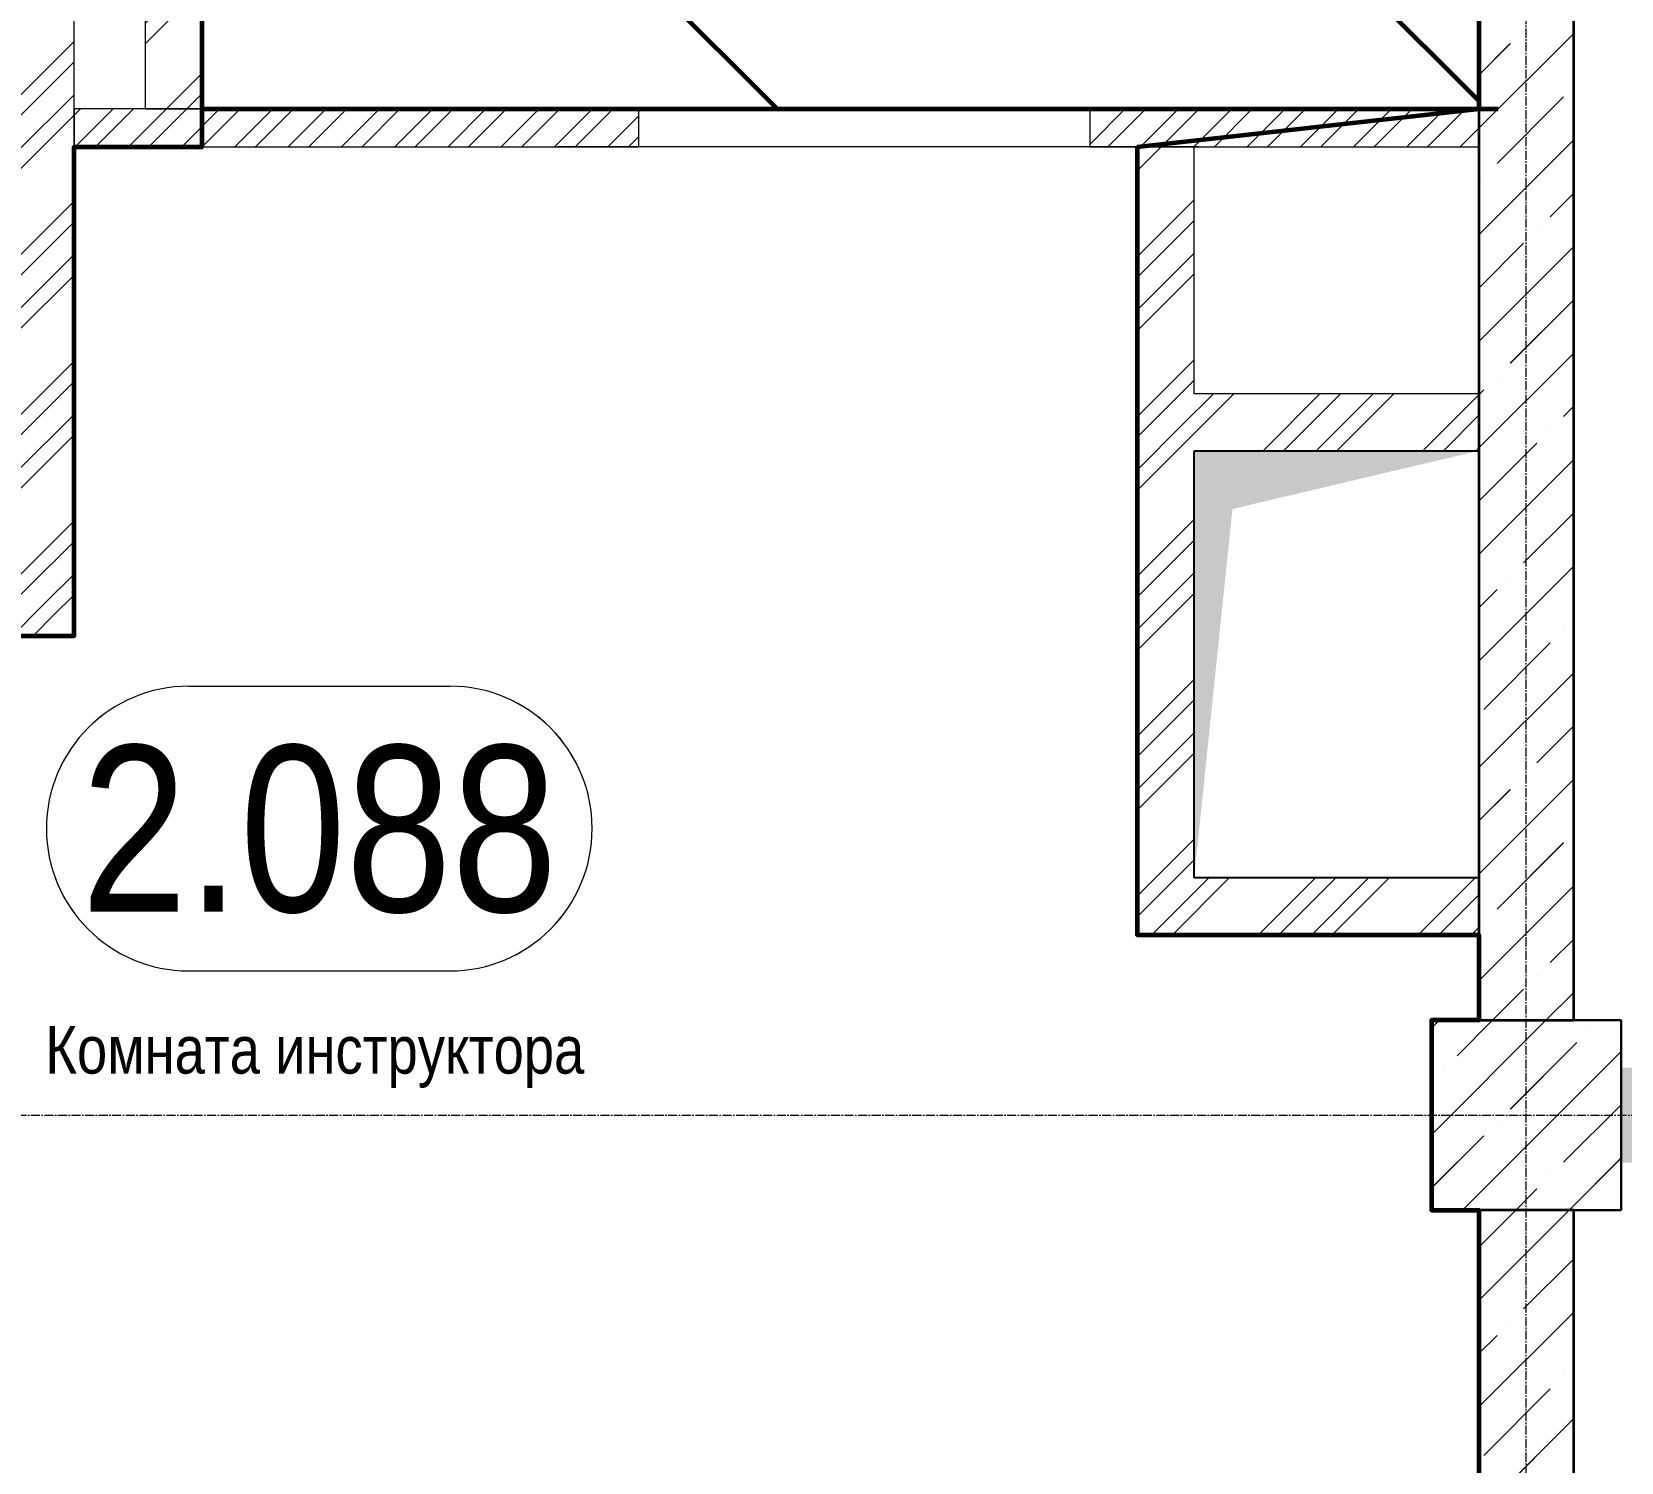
# Model space of a CAD drawing. Header units: millimetres. Extents: x 470010 to 1231400, y -134005 to 421770.
# Drawn here: x 697324 to 700674, y -15443 to -12429 of the extents above; entities that cross this region are included whole.
import ezdxf
from ezdxf.enums import TextEntityAlignment as Align

# ---------------------------------------------------------------- set-up
doc = ezdxf.new("R2010")
doc.units = ezdxf.units.MM
doc.linetypes.add('CENTER2', pattern=[28.575, 19.05, -3.175, 3.175, -3.175])
doc.linetypes.add('HIDDEN2', pattern=[4.7625, 3.175, -1.5875])
doc.layers.get('Defpoints').update_dxf_attribs({"color": 140})
for name, color, linetype, lineweight in [('0) шп потолок', 3, 'Continuous', 60), ('АР_Area', 5, 'Continuous', 5), ('АР_Колонны', 70, 'Continuous', 30), ('АР_Стены ЖБ', 7, 'Continuous', 35), ('АР_Стены кирпич', 32, 'Continuous', 20), ('АР_Стены ПЕНОблок', 52, 'Continuous', 20), ('АР_Штриховка', 8, 'Continuous', 0)]:
    doc.layers.add(name, color=color, linetype=linetype, lineweight=lineweight)
doc.layers.add('РД_Оси_100', color=7, linetype='Continuous', lineweight=0, true_color=0x525252)
doc.layers.add('РД_Проем', color=230, linetype='Continuous', lineweight=0, plot=False)
doc.layers.add('РД_проем_инж перемыч_подсчет', color=50, linetype='Continuous', plot=False)
doc.styles.add('style1', font='ARIALN.TTF')
pattern_1 = [(45, (602274.53, -216024.5), (-168.3798, 168.3798), []), (45, (602386.78, -216024.5), (-168.3798, 168.3798), [])]
pattern_2 = [(45, (602274.53, -216024.5), (-168.3798, 168.3798), []), (45, (602386.78, -216024.5), (-168.3798, 168.3798), [])]
pattern_3 = [(45, (-63444.08, -115658.25), (-168.3798, 168.3798), []), (45, (-63331.83, -115658.25), (-168.3798, 168.3798), [])]
pattern_4 = [(45, (-63444.08, -115658.25), (-168.3798, 168.3798), []), (45, (-63331.83, -115658.25), (-168.3798, 168.3798), [])]

# ---------------------------------------------------------------- blocks, each defined once
blk = doc.blocks.new('СОШ_2200_АР_ОСИ_М100_28.05.24')
at = {"layer": 'РД_Оси_100', "color": 251, "linetype": 'CENTER2', "true_color": 0x636466}
for p, q in [((27600, -6155), (27600, 139938.679)), ((-5954.958, 78900), (119910, 78900))]:
    blk.add_line(p, q, dxfattribs=at)
blk = doc.blocks.new('MOK-МаркаПом_овал_ареал')
for p, q in [((-2.75, 3), (2.75, 3)), ((-2.75, -3), (2.75, -3))]:
    blk.add_line(p, q)
for centre, radius, start, end in [((-2.75, 0), 3, 90, 270), ((2.75, 0), 3, 270, 90), ((-3.75, 0), 3.5, 0, 0.001)]:
    blk.add_arc(centre, radius, start, end)
at = {"color": 0, "style": 'style1'}
blk.add_attdef('АР-ПОМЕЩЕНИЕ:НОМЕР', text='', height=3.5, dxfattribs=at).set_placement((0, 0), align=Align.MIDDLE)
at = {"layer": 'Defpoints', "color": 2, "style": 'style1'}
blk.add_attdef('АР-ПОМЕЩЕНИЕ:НАИМЕНОВАНИЕ', text='', height=1, dxfattribs=at).set_placement((-0.094, -4.814), align=Align.MIDDLE)
blk = doc.blocks.new('A$C9108343f')
at = {"layer": 'АР_Штриховка', "linetype": 'Continuous', "lineweight": 0, "true_color": 0x000000}
h = blk.add_hatch(dxfattribs=at)
h.set_pattern_fill('ANSI32', color=18, scale=25, style=0)
h.set_pattern_definition(pattern_4)
h.paths.add_polyline_path([(31965, 90035), (31925, 90065), (31845, 90035), (31845, 87775), (31965, 87775)], flags=0)
h = blk.add_hatch(dxfattribs=at)
h.set_pattern_fill('ANSI32', color=18, scale=25, angle=-360, style=0)
h.set_pattern_definition(pattern_3)
h.paths.add_polyline_path([(31695, 89605), (31575, 89485), (31575, 86785), (31695, 86665)], flags=0)
at = {"layer": 'АР_Штриховка', "linetype": 'Continuous', "lineweight": 0, "ltscale": 0.5, "true_color": 0x000000}
h = blk.add_hatch(dxfattribs=at)
h.set_pattern_fill('ANSI31', color=18, scale=25, angle=360, style=0)
h.set_pattern_definition([(45, (-63444.08, -115658.25), (-56.1266, 56.1266), [])])
h.paths.add_polyline_path([(34655, 87695), (34655, 87775), (34055, 87775), (34055, 87695)], flags=0)
h.paths.add_polyline_path([(34055, 87695), (34055, 87775), (33835, 87775), (33835, 87695)], flags=0)
h.paths.add_polyline_path([(32885, 87695), (32885, 87775), (31965, 87775), (31965, 87695)], flags=0)
h.paths.add_polyline_path([(31965, 87695), (31965, 87775), (31695, 87775), (31695, 87695)], flags=0)
at = {"layer": 'АР_Штриховка', "linetype": 'Continuous', "lineweight": 0, "true_color": 0x000000}
h = blk.add_hatch(dxfattribs=at)
h.set_pattern_fill('ANSI32', color=18, scale=25, style=0)
h.set_pattern_definition(pattern_4)
h.paths.add_polyline_path([(33935, 86035), (34055, 86155), (34055, 87055), (34025, 87095), (33935, 87055)], flags=0)
h.paths.add_polyline_path([(33935, 87055), (34025, 87095), (34055, 87175), (34055, 87695), (33935, 87695)], flags=0)
h = blk.add_hatch(dxfattribs=at)
h.set_pattern_fill('ANSI32', color=18, scale=25, style=0)
h.set_pattern_definition([(45, (-63444.08, -115658.25), (-168.3798, 168.3798), []), (45, (-63331.83, -115658.25), (-168.3798, 168.3798), [])])
h.paths.add_polyline_path([(34055, 87175), (34025, 87095), (34055, 87055), (34655, 87055), (34655, 87175)], flags=0)
h = blk.add_hatch(dxfattribs=at)
h.set_pattern_fill('ANSI32', color=18, scale=25, angle=360, style=0)
h.set_pattern_definition(pattern_3)
h.paths.add_polyline_path([(31695, 86665), (31575, 86785), (31155, 86785), (31275, 86665)], flags=0)
h = blk.add_hatch(dxfattribs=at)
h.set_pattern_fill('ANSI32', color=18, scale=25, angle=360, style=0)
h.set_pattern_definition(pattern_3)
h.paths.add_polyline_path([(34655, 86035), (34655, 86155), (34055, 86155), (33935, 86035)], flags=0)
h = blk.add_hatch(dxfattribs=at)
h.set_pattern_fill('AR-CONC', color=18, angle=-315, style=0)
h.set_pattern_definition([(95, (-63444.08, -115658.25), (140.09465, 117.55338), [19.05, -209.55]), (40, (-63444.08, -115658.25), (-160.01845, 110.17673), [15.24, -167.64058]), (145.451445, (-63432.4, -115648.45), (-19.9238, 227.7301), [16.19001, -178.09024]), (91.1842, (-63480, -115622.33), (221.41024, 161.95341), [28.575, -314.325]), (141.63556, (-63461.55, -115608.83), (-7.08662, 342.82676), [24.28502, -267.1356]), (36.18415, (-63480, -115622.33), (-7.08662, 342.82676), [22.85997, -251.45973]), (66, (-63453.06, -115613.35), (179.51998, 34.89515), [19.05, -209.55]), (11, (-63453.06, -115613.35), (-86.53993, 173.9412), [15.24, -167.64]), (116.451445, (-63438.1, -115610.44), (92.98005, 208.83634), [16.19001, -178.08994]), (82.5, (-63444.08, -115658.25), (-57.60547, 61.973414), [0, -165.608, 0, -170.18, 0, -168.275]), (52.5, (-63444.08, -115658.25), (-23.589727, 118.087), [0, -97.028, 0, -161.798, 0, -64.135]), (12.5, (-63484.135, -115698.3), (99.927863, 91.826196), [0, -63.5, 0, -198.12, 0, -262.89]), (2.5, (-63502.1, -115716.26), (86.763904, 122.72239), [0, -82.55, 0, -131.572, 0, -186.69])])
h.paths.add_polyline_path([(34955, 85755), (34955, 85555), (40505, 85555), (40505, 85755)], flags=0)
at = {"color": 18, "linetype": 'Continuous', "true_color": 0x000000}
for p, q in [((34055, 86155), (34055, 87055)), ((34055, 87055), (34655, 87055)), ((34655, 87055), (34655, 86155)), ((34655, 86155), (34055, 86155))]:
    blk.add_line(p, q, dxfattribs=at)
blk.add_lwpolyline([(33935, 87695), (34655, 87775)])
blk.add_solid([(34055, 86155), (34055, 87055), (34135.7, 86932.1), (34655, 87055)], dxfattribs=at)
at = {"layer": '0) шп потолок'}
for points in [[(31275, 85855), (31275, 86665), (31695, 86665), (31695, 87695), (31965, 87695), (31965, 90035), (34555, 90035), (34555, 89705), (34655, 89705), (34655, 87775)], [(31965, 87775), (34695.7, 87775)], [(33935, 87695), (34655, 87775)], [(33935, 87695), (33935, 86035), (34655, 86035), (34655, 85855), (34555, 85855), (34555, 85455), (34655, 85455), (34655, 84875), (33935, 84875), (33935, 83616.6), (33935, 83575), (32535, 83575), (32535, 84375), (31275, 84375), (31275, 85455), (31555, 85455), (31555, 85855), (31275, 85855)]]:
    blk.add_lwpolyline(points, dxfattribs=at)
at = {"layer": 'АР_Колонны', "color": 18, "linetype": 'HIDDEN2', "lineweight": 25, "true_color": 0x000000}
for p, q in [((34555, 85855), (34955, 85855)), ((34555, 85455), (34555, 85855)), ((34955, 85855), (34955, 85455)), ((34955, 85455), (34555, 85455))]:
    blk.add_line(p, q, dxfattribs=at)
at = {"layer": 'АР_Колонны', "color": 18, "linetype": 'Continuous', "lineweight": 15, "true_color": 0x000000}
for p, q in [((34955, 85855), (34555, 85855)), ((34555, 85855), (34555, 85455)), ((34955, 85855), (34555, 85855)), ((34555, 85855), (34555, 85455)), ((34955, 85455), (34955, 85855)), ((34955, 85455), (34955, 85855)), ((34555, 85455), (34955, 85455)), ((34555, 85455), (34955, 85455))]:
    blk.add_line(p, q, dxfattribs=at)
at = {"layer": 'АР_Стены ЖБ', "color": 18, "linetype": 'Continuous', "lineweight": 35, "true_color": 0x000000}
for p, q in [((34655, 89705), (34655, 85855)), ((34855, 85855), (34855, 89705)), ((34655, 85855), (34855, 85855)), ((34855, 85455), (34655, 85455)), ((34655, 85455), (34655, 80155)), ((34855, 80155), (34855, 85455))]:
    blk.add_line(p, q, dxfattribs=at)
at = {"layer": 'АР_Стены ЖБ', "color": 18, "linetype": 'Continuous', "lineweight": 30, "true_color": 0x000000}
for p, q in [((34955, 85855), (34555, 85855)), ((34555, 85855), (34555, 85455)), ((34955, 85455), (34955, 85855)), ((34555, 85455), (34955, 85455))]:
    blk.add_line(p, q, dxfattribs=at)
at = {"layer": 'АР_Стены кирпич', "color": 18, "linetype": 'Continuous', "lineweight": 20, "true_color": 0x000000}
for p, q in [((31845, 90035), (31845, 87775)), ((31965, 87775), (31965, 90035)), ((31695, 86665), (31695, 89605)), ((31845, 87775), (31965, 87775)), ((34055, 87695), (33935, 87695)), ((33935, 87695), (33935, 87055)), ((34055, 87175), (34055, 87695)), ((34655, 87175), (34055, 87175)), ((34655, 87055), (34655, 87175)), ((33935, 87055), (33935, 86035)), ((34055, 86155), (34055, 87055)), ((34055, 87055), (34655, 87055)), ((31275, 86665), (31695, 86665)), ((34655, 86155), (34055, 86155)), ((34655, 86035), (34655, 86155)), ((33935, 86035), (34655, 86035))]:
    blk.add_line(p, q, dxfattribs=at)
at = {"layer": 'АР_Стены ПЕНОблок', "color": 18, "linetype": 'Continuous', "lineweight": 20, "true_color": 0x000000}
for p, q in [((31965, 87775), (31695, 87775)), ((31695, 87775), (31695, 87695)), ((32885, 87775), (31965, 87775)), ((32885, 87695), (32885, 87775)), ((34055, 87775), (33835, 87775)), ((33835, 87775), (33835, 87695)), ((34655, 87775), (34055, 87775)), ((34655, 87695), (34655, 87775)), ((31695, 87695), (31965, 87695)), ((31965, 87695), (32885, 87695)), ((33835, 87695), (34055, 87695)), ((34055, 87695), (34655, 87695))]:
    blk.add_line(p, q, dxfattribs=at)
at = {"layer": 'АР_Штриховка', "color": 18, "linetype": 'Continuous', "lineweight": 5, "true_color": 0x000000}
for p, q in [((34655, 87734.3), (34855, 87934.3)), ((34655, 87846.5), (34721.3, 87912.9)), ((34693.3, 87660.4), (34833.6, 87800.7)), ((34655, 87509.8), (34855, 87709.8)), ((34665.2, 87632.3), (34665.2, 87632.3)), ((34805.5, 87548.1), (34855, 87597.5)), ((34777.5, 87520), (34777.5, 87520)), ((34655, 87397.5), (34749.4, 87492)), ((34655, 87285.3), (34855, 87485.3)), ((34721.3, 87239.4), (34855, 87373)), ((34655, 87060.8), (34855, 87260.8)), ((34655, 87173), (34665.2, 87183.3)), ((34693.3, 87211.3), (34693.3, 87211.3)), ((34833.6, 87127.2), (34855, 87148.5)), ((34805.5, 87099.1), (34805.5, 87099.1)), ((34655, 86948.5), (34777.5, 87071)), ((34655, 86836.3), (34855, 87036.3)), ((34749.4, 86818.5), (34855, 86924)), ((34655, 86611.8), (34855, 86811.8)), ((34721.3, 86790.4), (34721.3, 86790.4)), ((34655, 86724), (34693.3, 86762.3)), ((34833.6, 86678.1), (34833.6, 86678.1)), ((34665.2, 86509.8), (34805.5, 86650.1)), ((34655, 86387.3), (34855, 86587.3)), ((34777.5, 86397.5), (34855, 86475)), ((34655, 86162.7), (34855, 86362.7)), ((34749.4, 86369.4), (34749.4, 86369.4)), ((34655, 86275), (34721.3, 86341.4)), ((34693.3, 86088.8), (34833.6, 86229.1)), ((34655, 85938.2), (34855, 86138.2)), ((34665.2, 86060.8), (34665.2, 86060.8)), ((34805.5, 85976.6), (34855, 86026)), ((34777.5, 85948.5), (34777.5, 85948.5)), ((34684, 85855), (34749.4, 85920.4)), ((34796.2, 85855), (34855, 85913.7)), ((34555, 85838.2), (34571.7, 85855)), ((34555, 85613.7), (34796.2, 85855)), ((34609.1, 85780.1), (34684, 85855)), ((34721.3, 85667.9), (34861.7, 85808.2)), ((34889.7, 85836.2), (34889.7, 85836.2)), ((34620.7, 85455), (34955, 85789.2)), ((34581, 85752.1), (34581, 85752.1)), ((34833.6, 85555.6), (34955, 85677)), ((34693.3, 85639.8), (34693.3, 85639.8)), ((34555, 85501.5), (34665.2, 85611.7)), ((34845.2, 85455), (34955, 85564.7)), ((34805.5, 85527.6), (34805.5, 85527.6)), ((34733, 85455), (34777.5, 85499.5)), ((34655, 85264.7), (34845.2, 85455)), ((34655, 85377), (34733, 85455)), ((34749.4, 85246.9), (34855, 85352.5)), ((34655, 85040.2), (34855, 85240.2)), ((34721.3, 85218.9), (34721.3, 85218.9)), ((34655, 85152.5), (34693.3, 85190.8)), ((34833.6, 85106.6), (34833.6, 85106.6)), ((34665.2, 84938.2), (34805.5, 85078.5)), ((34655, 84815.7), (34855, 85015.7))]:
    blk.add_line(p, q, dxfattribs=at)
at = {"layer": 'РД_Проем', "color": 18, "linetype": 'Continuous', "lineweight": 15, "true_color": 0x000000}
for p, q in [((33835, 87775), (32885, 87775)), ((33835, 87695), (32885, 87695))]:
    blk.add_line(p, q, dxfattribs=at)
at = {"layer": 'РД_проем_инж перемыч_подсчет', "color": 18, "linetype": 'Continuous', "lineweight": 15, "true_color": 0x000000}
for p, q in [((34065, 87775), (32715, 87775)), ((34065, 87695), (32715, 87695))]:
    blk.add_line(p, q, dxfattribs=at)
at = {"layer": 'АР_Area', "color": 18, "linetype": 'Continuous', "lineweight": 15, "true_color": 0x000000, "xscale": 100, "yscale": 100, "zscale": 100}
blk.add_blockref('MOK-МаркаПом_овал_ареал', (32211.6, 86258.9), dxfattribs=at).add_auto_attribs({'АР-ПОМЕЩЕНИЕ:НОМЕР': '2.088', 'АР-ПОМЕЩЕНИЕ:НАИМЕНОВАНИЕ': 'Комната инструктора'})
at = {"layer": 'РД_Оси_100'}
blk.add_blockref('СОШ_2200_АР_ОСИ_М100_28.05.24', (7155, 6755), dxfattribs=at)
at = {"layer": 'Defpoints', "color": 18, "true_color": 0x000000, "style": 'style1'}
for p in [(143949.3, 316089.1), (143975, 281639.5), (143890.4, 273244.7), (143840, 264276.8), (143967.8, 254892.4), (12252, 104178.1), (12382.6, 96023.1)]:
    blk.add_attdef('АР-ПОМЕЩЕНИЕ:НАИМЕНОВАНИЕ', text='', height=100, dxfattribs=at).set_placement(p, align=Align.MIDDLE)
at = {"layer": 'Defpoints', "color": 18, "true_color": 0x000000, "style": 'style1', "flags": 8}
for p in [(143951.3, 279099.1), (143848.3, 269251.1), (143875.3, 260094.2), (144049.7, 250824.7), (163419.3, 238153.4), (155897.5, 237966), (183037.2, 237966), (143342.9, 237876.2)]:
    blk.add_attdef('АР-ПОМЕЩЕНИЕ:НАИМЕНОВАНИЕ', text='', height=100, dxfattribs=at).set_placement(p, align=Align.MIDDLE)

msp = doc.modelspace()

# ---------------------------------------------------------------- hatches: boundary and pattern name
at = {"layer": '0) шп потолок', "true_color": 0xf26722}
h = msp.add_hatch(dxfattribs=at)
h.set_pattern_fill('ANSI31', color=30, scale=333, angle=90)
h.paths.add_polyline_path([(700373.57, -10661.242), (700273.57, -10661.242), (700273.57, -10331.242), (697683.57, -10331.242), (697683.57, -12591.242), (700373.57, -12591.242)])
h.paths.add_polyline_path([(697410.164, -10629.408), (697796.453, -10629.408), (697796.453, -10328.794), (697410.164, -10328.794)], flags=9)
at = {"layer": 'АР_Штриховка', "linetype": 'Continuous', "lineweight": 0, "true_color": 0x000000}
h = msp.add_hatch(dxfattribs=at)
h.set_pattern_fill('ANSI32', color=18, scale=25, style=0)
h.set_pattern_definition(pattern_2)
h.paths.add_polyline_path([(697683.57, -10331.242), (697643.57, -10301.242), (697563.57, -10331.242), (697563.57, -12591.242), (697683.57, -12591.242)], flags=0)
h = msp.add_hatch(dxfattribs=at)
h.set_pattern_fill('ANSI32', color=18, scale=25, angle=-360, style=0)
h.set_pattern_definition(pattern_1)
h.paths.add_polyline_path([(697413.57, -10761.242), (697293.57, -10881.242), (697293.57, -13581.252), (697413.57, -13701.252)], flags=0)
at = {"layer": 'АР_Штриховка', "linetype": 'Continuous', "lineweight": 0, "ltscale": 0.5, "true_color": 0x000000}
h = msp.add_hatch(dxfattribs=at)
h.set_pattern_fill('ANSI31', color=18, scale=25, angle=360, style=0)
h.set_pattern_definition([(45, (602274.53, -216024.49), (-56.1266, 56.1266), [])])
h.paths.add_polyline_path([(700373.57, -12671.242), (700373.57, -12591.242), (699773.57, -12591.242), (699773.57, -12671.242)], flags=0)
h.paths.add_polyline_path([(699773.57, -12671.242), (699773.57, -12591.242), (699553.57, -12591.242), (699553.57, -12671.242)], flags=0)
h.paths.add_polyline_path([(698603.57, -12671.242), (698603.57, -12591.242), (697683.57, -12591.242), (697683.57, -12671.242)], flags=0)
h.paths.add_polyline_path([(697683.57, -12671.242), (697683.57, -12591.242), (697413.57, -12591.242), (697413.57, -12671.242)], flags=0)
at = {"layer": 'АР_Штриховка', "linetype": 'Continuous', "lineweight": 0, "true_color": 0x000000}
h = msp.add_hatch(dxfattribs=at)
h.set_pattern_fill('ANSI32', color=18, scale=25, style=0)
h.set_pattern_definition(pattern_2)
h.paths.add_polyline_path([(699653.57, -14331.242), (699773.57, -14211.242), (699773.57, -13311.242), (699743.57, -13271.242), (699653.57, -13311.242)], flags=0)
h.paths.add_polyline_path([(699653.57, -13311.242), (699743.57, -13271.242), (699773.57, -13191.242), (699773.57, -12671.242), (699653.57, -12671.242)], flags=0)
h = msp.add_hatch(dxfattribs=at)
h.set_pattern_fill('ANSI32', color=18, scale=25, style=0)
h.set_pattern_definition([(45, (602274.53, -216024.5), (-168.3798, 168.3798), []), (45, (602386.78, -216024.5), (-168.3798, 168.3798), [])])
h.paths.add_polyline_path([(699773.57, -13191.242), (699743.57, -13271.242), (699773.57, -13311.242), (700373.57, -13311.242), (700373.57, -13191.242)], flags=0)
h = msp.add_hatch(dxfattribs=at)
h.set_pattern_fill('ANSI32', color=18, scale=25, angle=360, style=0)
h.set_pattern_definition(pattern_1)
h.paths.add_polyline_path([(697413.57, -13701.252), (697293.57, -13581.252), (696873.57, -13581.252), (696993.57, -13701.252)], flags=0)
h = msp.add_hatch(dxfattribs=at)
h.set_pattern_fill('ANSI32', color=18, scale=25, angle=360, style=0)
h.set_pattern_definition(pattern_1)
h.paths.add_polyline_path([(700373.57, -14331.242), (700373.57, -14211.242), (699773.57, -14211.242), (699653.57, -14331.242)], flags=0)
h = msp.add_hatch(dxfattribs=at)
h.set_pattern_fill('AR-CONC', color=18, angle=-315, style=0)
h.set_pattern_definition([(95, (602274.53, -216024.49), (140.09465, 117.55338), [19.05, -209.55]), (40, (602274.53, -216024.5), (-160.01845, 110.17673), [15.24, -167.64058]), (145.451445, (602286.2, -216014.7), (-19.9238, 227.7301), [16.19001, -178.09024]), (91.1842, (602238.6, -215988.57), (221.41024, 161.95341), [28.575, -314.325]), (141.63556, (602257.06, -215975.07), (-7.08662, 342.82676), [24.28502, -267.1356]), (36.18415, (602238.6, -215988.57), (-7.08662, 342.82676), [22.85997, -251.45973]), (66, (602265.55, -215979.59), (179.51998, 34.89515), [19.05, -209.55]), (11, (602265.55, -215979.59), (-86.53993, 173.9412), [15.24, -167.64]), (116.451445, (602280.51, -215976.68), (92.98005, 208.83634), [16.19001, -178.08994]), (82.5, (602274.53, -216024.49), (-57.60547, 61.973414), [0, -165.608, 0, -170.18, 0, -168.275]), (52.5, (602274.53, -216024.49), (-23.589727, 118.087), [0, -97.028, 0, -161.798, 0, -64.135]), (12.5, (602234.48, -216064.544), (99.927863, 91.826196), [0, -63.5, 0, -198.12, 0, -262.89]), (2.5, (602216.52, -216082.5), (86.763904, 122.72239), [0, -82.55, 0, -131.572, 0, -186.69])])
h.paths.add_polyline_path([(700673.57, -14611.242), (700673.57, -14811.242), (706223.57, -14811.242), (706223.57, -14611.242)], flags=0)

# ---------------------------------------------------------------- linework, layer by layer
at = {"color": 18, "linetype": 'Continuous', "true_color": 0x000000}
for p, q in [((699773.57, -14211.242), (699773.57, -13311.242)), ((699773.57, -13311.242), (700373.57, -13311.242)), ((700373.57, -13311.242), (700373.57, -14211.242)), ((700373.57, -14211.242), (699773.57, -14211.242))]:
    msp.add_line(p, q, dxfattribs=at)
msp.add_lwpolyline([(699653.57, -12671.242), (700373.57, -12591.242)])
msp.add_solid([(699773.57, -14211.242), (699773.57, -13311.242), (699854.359, -13434.161), (700373.57, -13311.242)], dxfattribs=at)
at = {"layer": '0) шп потолок'}
for points in [[(696993.57, -14511.242), (696993.57, -13701.252), (697413.57, -13701.252), (697413.57, -12671.242), (697683.57, -12671.242), (697683.57, -10331.242), (700273.57, -10331.242), (700273.57, -10661.242), (700373.57, -10661.242), (700373.57, -12591.242)], [(697683.57, -12591.242), (700414.276, -12591.242)], [(699653.57, -12671.242), (700373.57, -12591.242)], [(699653.57, -12671.242), (699653.57, -14331.242), (700373.57, -14331.242), (700373.57, -14511.242), (700273.57, -14511.242), (700273.57, -14911.242), (700373.57, -14911.242), (700373.57, -15491.242), (699653.57, -15491.242), (699653.57, -16749.595), (699653.57, -16791.242), (698253.57, -16791.242), (698253.57, -15991.252), (696993.57, -15991.252), (696993.57, -14911.242), (697273.57, -14911.242), (697273.57, -14511.242), (696993.57, -14511.242)]]:
    msp.add_lwpolyline(points, dxfattribs=at)
at = {"layer": 'АР_Колонны', "color": 18, "linetype": 'HIDDEN2', "lineweight": 25, "true_color": 0x000000}
for p, q in [((700273.57, -14511.242), (700673.57, -14511.242)), ((700273.57, -14911.242), (700273.57, -14511.242)), ((700673.57, -14511.242), (700673.57, -14911.242)), ((700673.57, -14911.242), (700273.57, -14911.242))]:
    msp.add_line(p, q, dxfattribs=at)
at = {"layer": 'АР_Колонны', "color": 18, "linetype": 'Continuous', "lineweight": 15, "true_color": 0x000000}
for p, q in [((700673.57, -14511.242), (700273.57, -14511.242)), ((700273.57, -14511.242), (700273.57, -14911.242)), ((700673.57, -14511.242), (700273.57, -14511.242)), ((700273.57, -14511.242), (700273.57, -14911.242)), ((700673.57, -14911.242), (700673.57, -14511.242)), ((700673.57, -14911.242), (700673.57, -14511.242)), ((700273.57, -14911.242), (700673.57, -14911.242)), ((700273.57, -14911.242), (700673.57, -14911.242))]:
    msp.add_line(p, q, dxfattribs=at)
at = {"layer": 'АР_Стены ЖБ', "color": 18, "linetype": 'Continuous', "lineweight": 35, "true_color": 0x000000}
for p, q in [((700373.57, -10661.242), (700373.57, -14511.242)), ((700573.57, -14511.242), (700573.57, -10661.242)), ((700373.57, -14511.242), (700573.57, -14511.242)), ((700573.57, -14911.242), (700373.57, -14911.242)), ((700373.57, -14911.242), (700373.57, -20211.242)), ((700573.57, -20211.242), (700573.57, -14911.242))]:
    msp.add_line(p, q, dxfattribs=at)
at = {"layer": 'АР_Стены ЖБ', "color": 18, "linetype": 'Continuous', "lineweight": 30, "true_color": 0x000000}
for p, q in [((700673.57, -14511.242), (700273.57, -14511.242)), ((700273.57, -14511.242), (700273.57, -14911.242)), ((700673.57, -14911.242), (700673.57, -14511.242)), ((700273.57, -14911.242), (700673.57, -14911.242))]:
    msp.add_line(p, q, dxfattribs=at)
at = {"layer": 'АР_Стены кирпич', "color": 18, "linetype": 'Continuous', "lineweight": 20, "true_color": 0x000000}
for p, q in [((697563.57, -10331.242), (697563.57, -12591.242)), ((697683.57, -12591.242), (697683.57, -10331.242)), ((697413.57, -13701.252), (697413.57, -10761.242)), ((697563.57, -12591.242), (697683.57, -12591.242)), ((699773.57, -12671.242), (699653.57, -12671.242)), ((699653.57, -12671.242), (699653.57, -13311.242)), ((699773.57, -13191.242), (699773.57, -12671.242)), ((700373.57, -13191.242), (699773.57, -13191.242)), ((700373.57, -13311.242), (700373.57, -13191.242)), ((699653.57, -13311.242), (699653.57, -14331.242)), ((699773.57, -14211.242), (699773.57, -13311.242)), ((699773.57, -13311.242), (700373.57, -13311.242)), ((696993.57, -13701.252), (697413.57, -13701.252)), ((700373.57, -14211.242), (699773.57, -14211.242)), ((700373.57, -14331.242), (700373.57, -14211.242)), ((699653.57, -14331.242), (700373.57, -14331.242))]:
    msp.add_line(p, q, dxfattribs=at)
at = {"layer": 'АР_Стены ПЕНОблок', "color": 18, "linetype": 'Continuous', "lineweight": 20, "true_color": 0x000000}
for p, q in [((697683.57, -12591.242), (697413.57, -12591.242)), ((697413.57, -12591.242), (697413.57, -12671.242)), ((698603.57, -12591.242), (697683.57, -12591.242)), ((698603.57, -12671.242), (698603.57, -12591.242)), ((699773.57, -12591.242), (699553.57, -12591.242)), ((699553.57, -12591.242), (699553.57, -12671.242)), ((700373.57, -12591.242), (699773.57, -12591.242)), ((700373.57, -12671.242), (700373.57, -12591.242)), ((697413.57, -12671.242), (697683.57, -12671.242)), ((697683.57, -12671.242), (698603.57, -12671.242)), ((699553.57, -12671.242), (699773.57, -12671.242)), ((699773.57, -12671.242), (700373.57, -12671.242))]:
    msp.add_line(p, q, dxfattribs=at)
at = {"layer": 'АР_Штриховка', "color": 18, "linetype": 'Continuous', "lineweight": 5, "true_color": 0x000000}
for p, q in [((700373.57, -12631.948), (700573.57, -12431.948)), ((700373.57, -12519.695), (700439.954, -12453.311)), ((700411.891, -12705.881), (700552.207, -12565.564)), ((700373.57, -12856.454), (700573.57, -12656.454)), ((700524.144, -12818.134), (700573.57, -12768.708)), ((700373.57, -12968.708), (700468.017, -12874.26)), ((700373.57, -13080.961), (700573.57, -12880.961)), ((700439.954, -13126.83), (700573.57, -12993.214)), ((700373.57, -13305.467), (700573.57, -13105.467)), ((700373.57, -13193.214), (700383.827, -13182.957)), ((700552.207, -13239.083), (700573.57, -13217.72)), ((700373.57, -13417.72), (700496.08, -13295.21)), ((700373.57, -13529.974), (700573.57, -13329.974)), ((700468.017, -13547.78), (700573.57, -13442.227)), ((700373.57, -13754.48), (700573.57, -13554.48)), ((700373.57, -13642.227), (700411.891, -13603.906)), ((700383.827, -13856.476), (700524.144, -13716.159)), ((700373.57, -13978.986), (700573.57, -13778.986)), ((700496.08, -13968.729), (700573.57, -13891.24)), ((700373.57, -14203.493), (700573.57, -14003.493)), ((700373.57, -14091.24), (700439.954, -14024.856)), ((700411.891, -14277.425), (700552.207, -14137.109)), ((700373.57, -14427.999), (700573.57, -14227.999)), ((700524.144, -14389.679), (700573.57, -14340.252)), ((700402.58, -14511.242), (700468.017, -14445.805)), ((700514.833, -14511.242), (700573.57, -14452.506)), ((700273.57, -14527.999), (700290.327, -14511.242)), ((700273.57, -14752.506), (700514.833, -14511.242)), ((700327.701, -14586.122), (700402.58, -14511.242)), ((700439.954, -14698.375), (700580.27, -14558.058)), ((700339.34, -14911.242), (700673.57, -14577.012)), ((700552.207, -14810.628), (700673.57, -14689.265)), ((700273.57, -14864.759), (700383.827, -14754.501)), ((700563.846, -14911.242), (700673.57, -14801.518)), ((700451.593, -14911.242), (700496.08, -14866.755)), ((700373.57, -15101.518), (700563.846, -14911.242)), ((700373.57, -14989.265), (700451.593, -14911.242)), ((700468.017, -15119.324), (700573.57, -15013.772)), ((700373.57, -15326.025), (700573.57, -15126.025)), ((700373.57, -15213.772), (700411.891, -15175.451)), ((700383.827, -15428.021), (700524.144, -15287.704)), ((700373.57, -15550.531), (700573.57, -15350.531))]:
    msp.add_line(p, q, dxfattribs=at)
at = {"layer": 'РД_Проем', "color": 18, "linetype": 'Continuous', "lineweight": 15, "true_color": 0x000000}
for p, q in [((699553.57, -12591.242), (698603.57, -12591.242)), ((699553.57, -12671.242), (698603.57, -12671.242))]:
    msp.add_line(p, q, dxfattribs=at)
at = {"layer": 'РД_проем_инж перемыч_подсчет', "color": 18, "linetype": 'Continuous', "lineweight": 15, "true_color": 0x000000}
for p, q in [((699783.57, -12591.242), (698433.57, -12591.242)), ((699783.57, -12671.242), (698433.57, -12671.242))]:
    msp.add_line(p, q, dxfattribs=at)

# ---------------------------------------------------------------- block references
msp.add_blockref('A$C9108343f', (665718.612, -100366.242))
at = {"layer": 'АР_Area', "color": 18, "linetype": 'Continuous', "lineweight": 15, "true_color": 0x000000, "xscale": 100, "yscale": 100, "zscale": 100}
msp.add_blockref('MOK-МаркаПом_овал_ареал', (697930.17, -14107.36), dxfattribs=at).add_auto_attribs({'АР-ПОМЕЩЕНИЕ:НОМЕР': '2.088', 'АР-ПОМЕЩЕНИЕ:НАИМЕНОВАНИЕ': 'Комната инструктора'})
at = {"layer": 'РД_Оси_100'}
msp.add_blockref('СОШ_2200_АР_ОСИ_М100_28.05.24', (672873.57, -93611.242), dxfattribs=at)

doc.saveas('drawing.dxf')
